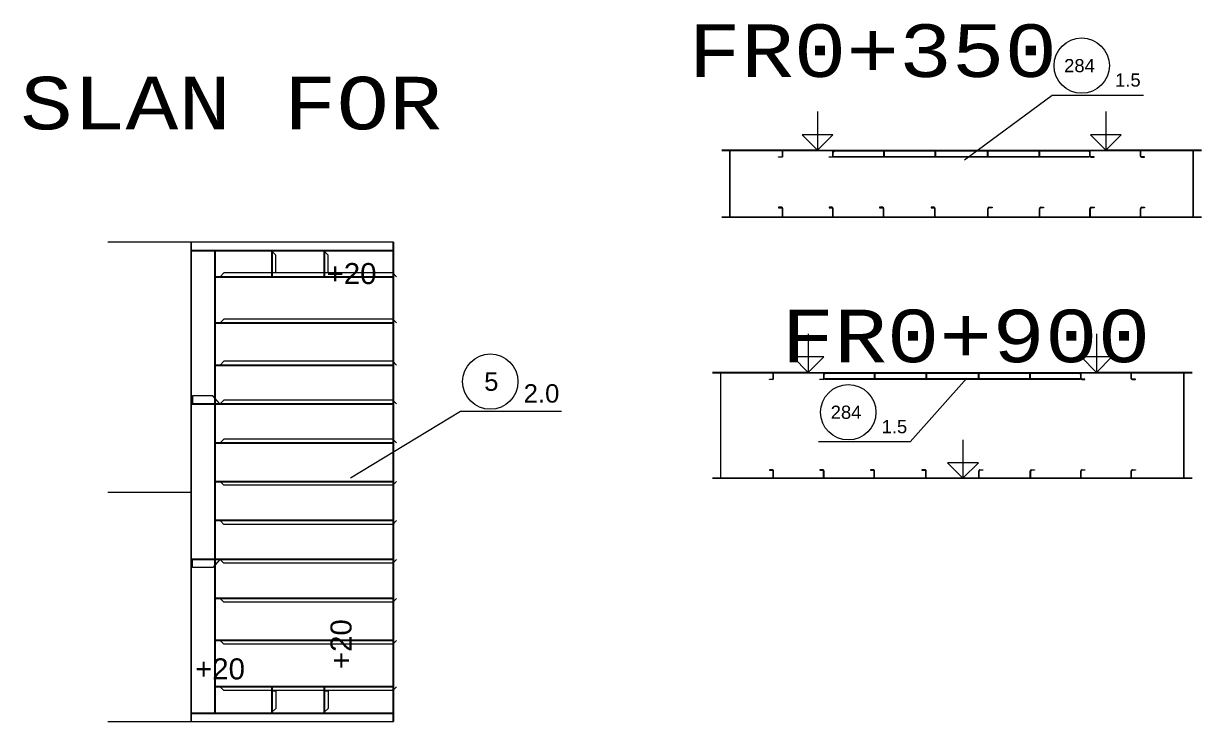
# Model space of a CAD drawing. Header units: inches. Extents: x -13175 to 44880, y -10439 to 22675.
# Drawn here: x 4379 to 9977, y 14820 to 18139 of the extents above; entities that cross this region are included whole.
import ezdxf

# ---------------------------------------------------------------- set-up
doc = ezdxf.new("R2010")
doc.units = ezdxf.units.IN
doc.header["$MEASUREMENT"] = 0
doc.linetypes.add('Dashed_dotted', pattern=[34, 24, -5, 0, -5])
doc.linetypes.add('Short_dashed', pattern=[5, 3.75, -1.25])
doc.layers.get('0').update_dxf_attribs({"linetype": 'CONTINUOUS'})
doc.styles.add('Style_ARIAL', font='ARIAL')
doc.styles.add('Style_Courier_New', font='Courier New')

msp = doc.modelspace()

# ---------------------------------------------------------------- linework, layer by layer
at = {"color": 6, "lineweight": 0}
for p, q in [((8152.45916, 17720.06507), (8152.45916, 17537.09082)), ((9522.46038, 17720.06507), (9522.46038, 17537.09082)), ((8152.45916, 17537.09082), (8079.56182, 17610.47644)), ((8225.84478, 17610.47644), (8079.56182, 17610.47644)), ((8225.84478, 17610.47644), (8152.45916, 17537.09082)), ((9522.46038, 17537.09082), (9449.56304, 17610.47644)), ((9595.846, 17610.47644), (9449.56304, 17610.47644)), ((9595.846, 17610.47644), (9522.46038, 17537.09082)), ((8108.71221, 16662.89649), (8108.71221, 16479.92225)), ((9478.71343, 16662.89649), (9478.71343, 16479.92225)), ((8108.71221, 16479.92225), (8035.81487, 16553.30787)), ((8182.09783, 16553.30787), (8035.81487, 16553.30787)), ((8182.09783, 16553.30787), (8108.71221, 16479.92225)), ((9478.71343, 16479.92225), (9405.81609, 16553.30787)), ((9552.09905, 16553.30787), (9405.81609, 16553.30787)), ((9552.09905, 16553.30787), (9478.71343, 16479.92225)), ((8843.71282, 16159.89661), (8843.71282, 15976.92237)), ((8843.71282, 15976.92237), (8770.81548, 16050.30799)), ((8917.09844, 16050.30799), (8770.81548, 16050.30799)), ((8917.09844, 16050.30799), (8843.71282, 15976.92237))]:
    msp.add_line(p, q, dxfattribs=at)
at = {"color": 3, "lineweight": 0}
for p, q in [((9977.45916, 17534.09095), (7697.46038, 17534.09095)), ((7735.95983, 17220.29776), (7735.95983, 17534.09095)), ((7737.45977, 17220.29776), (7737.45977, 17534.09095)), ((7985.95983, 17508.53629), (7985.95983, 17534.09095)), ((7987.45977, 17508.53629), (7987.45977, 17534.09095)), ((8225.95922, 17508.53629), (8225.95922, 17534.09095)), ((8227.45916, 17508.53629), (8227.45916, 17534.09095)), ((8227.45916, 17534.09095), (9447.45885, 17534.09095)), ((8227.45916, 17508.59122), (8227.45916, 17534.09095)), ((9447.45885, 17508.53629), (9447.45885, 17534.09095)), ((9447.45885, 17534.09095), (9447.45885, 17508.59122)), ((9448.95879, 17508.53629), (9448.95879, 17534.09095)), ((9687.45977, 17508.53629), (9687.45977, 17534.09095)), ((9688.9597, 17508.53629), (9688.9597, 17534.09095)), ((9937.45977, 17220.29776), (9937.45977, 17534.09095)), ((9938.9597, 17220.29776), (9938.9597, 17534.09095)), ((9444.40404, 17505.53641), (8230.51397, 17505.53641)), ((7985.45934, 17220.29776), (7985.45934, 17258.34021)), ((7987.45977, 17220.29776), (7987.45977, 17258.34021)), ((8225.45873, 17220.29776), (8225.45873, 17258.34021)), ((8227.45916, 17220.29776), (8227.45916, 17258.34021)), ((8465.45964, 17220.29776), (8465.45964, 17258.34021)), ((8467.46007, 17220.29776), (8467.46007, 17258.34021)), ((8710.45934, 17220.29776), (8710.45934, 17258.34021)), ((8712.45977, 17220.29776), (8712.45977, 17258.34021)), ((8962.45977, 17220.29776), (8962.45977, 17258.34021)), ((8964.45867, 17220.29776), (8964.45867, 17258.34021)), ((9207.45946, 17220.29776), (9207.45946, 17258.34021)), ((9209.45989, 17220.29776), (9209.45989, 17258.34021)), ((9447.45885, 17220.29776), (9447.45885, 17258.34021)), ((9449.45928, 17220.29776), (9449.45928, 17258.34021)), ((9687.45977, 17220.29776), (9687.45977, 17258.34021)), ((9689.45867, 17220.29776), (9689.45867, 17258.34021)), ((7697.45885, 17220.29776), (9977.45916, 17220.29776)), ((7697.45885, 17218.0654), (9977.45916, 17218.0654)), ((5175.71584, 17100.03562), (4779.69304, 17100.03562)), ((6137.48494, 17100.03562), (5175.71508, 17100.03562)), ((5175.71508, 17100.03562), (5175.71508, 14820.03531)), ((5175.71584, 14820.03531), (5175.71584, 17100.03562)), ((6137.48494, 14820.03531), (6137.48494, 17100.03562)), ((9933.71221, 16476.92237), (7653.71343, 16476.92237)), ((7692.21288, 15976.92237), (7692.21288, 16476.92237)), ((7693.71282, 15976.92237), (7693.71282, 16476.92237)), ((7942.21288, 16451.36771), (7942.21288, 16476.92237)), ((7943.71282, 16451.36771), (7943.71282, 16476.92237)), ((8182.21379, 16451.36771), (8182.21379, 16476.92237)), ((8183.71373, 16451.36771), (8183.71373, 16476.92237)), ((8183.71373, 16476.92237), (9403.71343, 16476.92237)), ((8183.71373, 16451.42264), (8183.71373, 16476.92237)), ((9403.71343, 16451.36771), (9403.71343, 16476.92237)), ((9403.71343, 16476.92237), (9403.71343, 16451.42264)), ((9405.21337, 16451.36771), (9405.21337, 16476.92237)), ((9643.71282, 16451.36771), (9643.71282, 16476.92237)), ((9645.21276, 16451.36771), (9645.21276, 16476.92237)), ((9893.71282, 15976.92237), (9893.71282, 16476.92237)), ((9895.21276, 15976.92237), (9895.21276, 16476.92237)), ((9933.71221, 15976.92237), (7653.71343, 15976.92237)), ((9933.71221, 15974.9227), (7653.71343, 15974.9227)), ((7941.71392, 15976.92237), (7941.71392, 16010.99524)), ((7943.71282, 15976.92237), (7943.71282, 16010.99524)), ((8181.71331, 15976.92237), (8181.71331, 16010.99524)), ((8183.71373, 15976.92237), (8183.71373, 16010.99524)), ((8421.7127, 15976.92237), (8421.7127, 16010.99524)), ((8423.71312, 15976.92237), (8423.71312, 16010.99524)), ((8666.71392, 15976.92237), (8666.71392, 16010.99524)), ((8668.71282, 15976.92237), (8668.71282, 16010.99524)), ((8918.71282, 15976.92237), (8918.71282, 16010.99524)), ((8920.71324, 15976.92237), (8920.71324, 16010.99524)), ((9163.71251, 15976.92237), (9163.71251, 16010.99524)), ((9165.71294, 15976.92237), (9165.71294, 16010.99524)), ((9403.71343, 15976.92237), (9403.71343, 16010.99524)), ((9405.71386, 15976.92237), (9405.71386, 16010.99524)), ((9643.71282, 15976.92237), (9643.71282, 16010.99524)), ((9645.71324, 15976.92237), (9645.71324, 16010.99524)), ((4779.69304, 15910.03547), (5175.71584, 15910.03547)), ((4779.69304, 14820.03531), (5175.71584, 14820.03531)), ((5175.71508, 14820.03531), (6137.48494, 14820.03531))]:
    msp.add_line(p, q, dxfattribs=at)
at = {"color": 3, "lineweight": 25}
for p, q in [((8467.46007, 17534.09095), (8467.46007, 17508.59122)), ((8712.45977, 17534.09095), (8712.45977, 17508.59122)), ((8962.45977, 17508.59122), (8962.45977, 17534.09095)), ((9207.45946, 17508.59122), (9207.45946, 17534.09095)), ((6137.48494, 14820.03531), (6137.48494, 17100.03562)), ((5175.71508, 17060.03547), (6137.48494, 17060.03547)), ((5288.8651, 14860.03547), (5288.8651, 17060.03547)), ((5559.18599, 17060.03547), (5559.18599, 16937.03513)), ((5807.99276, 17060.03547), (5807.99276, 16937.03513)), ((5290.56188, 16935.03547), (6137.48494, 16935.03547)), ((5290.56188, 16715.03577), (6137.48494, 16715.03577)), ((5290.56188, 16515.03577), (6137.48494, 16515.03577)), ((5175.71508, 16330.03592), (5288.8651, 16330.03592)), ((5290.56188, 16330.03516), (6137.48494, 16330.03516)), ((5290.56188, 16145.03531), (6137.48494, 16145.03531)), ((5290.56188, 15961.03568), (6137.48494, 15961.03568)), ((6137.48494, 15775.03562), (5290.56188, 15775.03562)), ((5288.8651, 15590.03577), (5175.71508, 15590.03577)), ((6137.48494, 15590.03577), (5290.56188, 15590.03577)), ((6137.48494, 15405.03516), (5290.56188, 15405.03516)), ((6137.48494, 15205.03516), (5290.56188, 15205.03516)), ((6137.48494, 14985.03547), (5290.56188, 14985.03547)), ((5559.18599, 14983.0358), (5559.18599, 14860.03547)), ((5807.99276, 14983.0358), (5807.99276, 14860.03547)), ((5175.71508, 14860.03547), (6137.48494, 14860.03547))]:
    msp.add_line(p, q, dxfattribs=at)
at = {"color": 3, "linetype": 'Dashed_dotted', "lineweight": 25}
for p, q in [((8423.71312, 16476.92237), (8423.71312, 16448.422)), ((8668.71282, 16476.92237), (8668.71282, 16448.422)), ((8918.71282, 16448.422), (8918.71282, 16476.92237)), ((9163.71251, 16448.422), (9163.71251, 16476.92237))]:
    msp.add_line(p, q, dxfattribs=at)
at = {"color": 3, "linetype": 'Short_dashed', "lineweight": 25}
msp.add_line((9400.65862, 16448.36783), (8186.76854, 16448.36783), dxfattribs=at)
at = {"color": 1, "lineweight": 0}
for points in [[(8851.32695, 17490.67817), (9267.48754, 17798.07334), (9702.36303, 17798.07334)], [(9451.95867, 17504.03647), (9467.40514, 17504.03647), (9467.40514, 17505.53641), (9451.95867, 17505.53641)], [(9691.95958, 17504.03647), (9707.40453, 17504.03647), (9707.40453, 17505.53641), (9691.95958, 17505.53641)], [(8862.60625, 16453.28956), (8592.6859, 16149.62897), (8157.81041, 16149.62897)], [(9408.21324, 16446.86789), (9423.65819, 16446.86789), (9423.65819, 16448.36783), (9408.21324, 16448.36783)], [(9648.21263, 16446.86789), (9663.65911, 16446.86789), (9663.65911, 16448.36783), (9648.21263, 16448.36783)], [(5311.09105, 16330.03592), (5277.63616, 16367.88993), (5182.05815, 16367.88993), (5182.05815, 16330.03592)], [(5933.17281, 15978.53217), (6456.20443, 16295.29776), (6934.9619, 16295.29776)], [(7937.71306, 16016.995), (7923.78636, 16016.995), (7923.78636, 16014.99534), (7937.71306, 16014.99534)], [(8177.71398, 16016.995), (8163.78575, 16016.995), (8163.78575, 16014.99534), (8177.71398, 16014.99534)], [(8417.71337, 16016.995), (8403.78667, 16016.995), (8403.78667, 16014.99534), (8417.71337, 16014.99534)], [(8662.71306, 16016.995), (8648.78636, 16016.995), (8648.78636, 16014.99534), (8662.71306, 16014.99534)], [(8924.71257, 16016.995), (8938.6408, 16016.995), (8938.6408, 16014.99534), (8924.71257, 16014.99534)], [(9169.71379, 16016.995), (9183.64049, 16016.995), (9183.64049, 16014.99534), (9169.71379, 16014.99534)], [(9409.71318, 16016.995), (9423.63988, 16016.995), (9423.63988, 16014.99534), (9409.71318, 16014.99534)], [(9649.71257, 16016.995), (9663.6408, 16016.995), (9663.6408, 16014.99534), (9649.71257, 16014.99534)], [(5311.09105, 15590.03577), (5277.63616, 15552.18177), (5182.05815, 15552.18177), (5182.05815, 15590.03577)]]:
    msp.add_lwpolyline(points, dxfattribs=at)
at = {"color": 3, "lineweight": 0}
for points in [[(9977.45916, 17537.09082), (9522.46038, 17537.09082), (9522.46038, 17535.59089), (8152.45916, 17535.59089), (8152.45916, 17537.09082), (7697.46038, 17537.09082)], [(7982.95995, 17504.03647), (7967.51348, 17504.03647), (7967.51348, 17505.53641), (7982.95995, 17505.53641)], [(8222.95934, 17504.03647), (8207.51439, 17504.03647), (8207.51439, 17505.53641), (8222.95934, 17505.53641)], [(9447.45885, 17508.59122), (9442.9041, 17504.03647), (8232.0139, 17504.03647), (8227.45916, 17508.59122)], [(7981.46001, 17265.03959), (7967.53179, 17265.03959), (7967.53179, 17262.80646), (7981.46001, 17262.80646)], [(8221.4594, 17265.03959), (8207.5327, 17265.03959), (8207.5327, 17262.80646), (8221.4594, 17262.80646)], [(8461.45879, 17265.03959), (8447.53209, 17265.03959), (8447.53209, 17262.80646), (8461.45879, 17262.80646)], [(8706.46001, 17265.03959), (8692.53179, 17265.03959), (8692.53179, 17262.80646), (8706.46001, 17262.80646)], [(8968.45952, 17265.03959), (8982.38622, 17265.03959), (8982.38622, 17262.80646), (8968.45952, 17262.80646)], [(9213.45922, 17265.03959), (9227.38591, 17265.03959), (9227.38591, 17262.80646), (9213.45922, 17262.80646)], [(9453.45861, 17265.03959), (9467.38683, 17265.03959), (9467.38683, 17262.80646), (9453.45861, 17262.80646)], [(9693.45952, 17265.03959), (9707.38622, 17265.03959), (9707.38622, 17262.80646), (9693.45952, 17262.80646)], [(5559.16845, 16955.03516), (5577.02275, 16955.03516), (5577.02275, 17038.18107), (5559.16845, 17056.03537)], [(5808.03472, 16955.03516), (5825.88903, 16955.03516), (5825.88903, 17038.18107), (5808.03472, 17056.03537)], [(6151.48488, 16935.03547), (6133.63057, 16952.88977), (5330.41555, 16952.88977), (5312.562, 16935.03547)], [(6151.48488, 16715.03577), (6133.63057, 16732.88932), (5330.41555, 16732.88932), (5312.562, 16715.03577)], [(6151.48488, 16515.03577), (6133.63057, 16532.88932), (5330.41555, 16532.88932), (5312.562, 16515.03577)], [(9933.71221, 16479.92225), (9478.71343, 16479.92225), (9478.71343, 16478.42231), (8108.71221, 16478.42231), (8108.71221, 16479.92225), (7653.71343, 16479.92225)], [(7939.213, 16446.86789), (7923.76805, 16446.86789), (7923.76805, 16448.36783), (7939.213, 16448.36783)], [(8179.21392, 16446.86789), (8163.76744, 16446.86789), (8163.76744, 16448.36783), (8179.21392, 16448.36783)], [(9403.71343, 16451.42264), (9399.15868, 16446.86789), (8188.26848, 16446.86789), (8183.71373, 16451.42264)], [(6151.48488, 16330.03516), (6133.63057, 16347.88947), (5330.41555, 16347.88947), (5312.562, 16330.03516)], [(6151.48488, 16145.03531), (6133.63057, 16162.88962), (5330.41555, 16162.88962), (5312.562, 16145.03531)], [(6151.48488, 15961.03568), (6133.63057, 15943.18137), (5330.41555, 15943.18137), (5312.562, 15961.03568)], [(6151.48488, 15775.03562), (6133.63057, 15757.18131), (5330.41555, 15757.18131), (5312.562, 15775.03562)], [(6151.48488, 15590.03577), (6133.63057, 15572.18146), (5330.41555, 15572.18146), (5312.562, 15590.03577)], [(6151.48488, 15405.03516), (6133.63057, 15387.18161), (5330.41555, 15387.18161), (5312.562, 15405.03516)], [(6151.48488, 15205.03516), (6133.63057, 15187.18161), (5330.41555, 15187.18161), (5312.562, 15205.03516)], [(6151.48488, 14985.03547), (6133.63057, 14967.18116), (5330.41555, 14967.18116), (5312.562, 14985.03547)], [(5559.16845, 14965.03577), (5577.02275, 14965.03577), (5577.02275, 14881.88987), (5559.16845, 14864.03556)], [(5808.03472, 14965.03577), (5825.88903, 14965.03577), (5825.88903, 14881.88987), (5808.03472, 14864.03556)]]:
    msp.add_lwpolyline(points, dxfattribs=at)
at = {"color": 1, "lineweight": 0}
for centre in [(9408.3872, 17938.97376), (6597.10485, 16436.19819), (8298.71007, 16290.52939)]:
    msp.add_circle(centre, 131.50685, dxfattribs=at)
at = {"color": 3, "lineweight": 0}
for centre, radius, start, end in [((8227.45916, 17534.09095), 4.99987, 269.99502563, 359.99624634), ((9447.45885, 17534.09018), 4.99857, 179.98883057, 270.00244141), ((7982.95995, 17508.53629), 4.49969, 269.99835205, 0.00164383), ((7982.95995, 17508.53629), 2.99979, 269.99835205, 0.00164509), ((8222.95934, 17508.53629), 4.49969, 269.99835205, 0.00164383), ((8222.95934, 17508.53629), 2.99979, 269.99835205, 0.00164509), ((9451.95867, 17508.53629), 4.49969, 179.99835205, 270.00164795), ((9451.95867, 17508.53629), 2.99979, 179.99835205, 270.00164795), ((9691.95958, 17508.53629), 4.49969, 179.99835205, 270.00164795), ((9691.95958, 17508.53629), 2.99979, 179.99835205, 270.00164795), ((7980.8283, 17258.43787), 6.63153, 359.15383911, 84.53948975), ((7981.03887, 17258.40583), 4.42059, 359.14804077, 84.53807068), ((8220.82769, 17258.43787), 6.63153, 359.15383911, 84.53948975), ((8221.03826, 17258.40583), 4.42059, 359.14804077, 84.53807068), ((8461.03765, 17258.4043), 4.42189, 359.16549683, 84.54233551), ((8460.8286, 17258.43711), 6.63284, 359.16549683, 84.54233551), ((8705.8283, 17258.43787), 6.63153, 359.15383911, 84.53948975), ((8706.03887, 17258.40583), 4.42059, 359.14804077, 84.53807068), ((8969.09124, 17258.43787), 6.63153, 95.46051025, 180.84614563), ((8968.88066, 17258.4043), 4.42189, 95.45766449, 180.83450317), ((9214.09093, 17258.43787), 6.63153, 95.46051025, 180.84614563), ((9213.88036, 17258.40583), 4.42059, 95.46192932, 180.85197449), ((9454.09032, 17258.43787), 6.63153, 95.46051025, 180.84614563), ((9453.87975, 17258.40583), 4.42059, 95.46192932, 180.85197449), ((9694.09124, 17258.43787), 6.63153, 95.46051025, 180.84614563), ((9693.88066, 17258.4043), 4.42189, 95.45766449, 180.83450317), ((8183.71373, 16476.92237), 5.00052, 270.00247192, 359.99752808), ((9403.71343, 16476.92237), 5.00052, 180.00247192, 269.99752808), ((7939.213, 16451.36771), 4.49969, 269.99835205, 0.00164383), ((7939.213, 16451.36771), 2.99979, 269.99835205, 0.00164509), ((8179.21392, 16451.36771), 4.49969, 269.99835205, 0.00164383), ((8179.21392, 16451.36771), 2.99979, 269.99835205, 0.00164509), ((9408.21324, 16451.36771), 4.49969, 179.99835205, 270.00164795), ((9408.21324, 16451.36771), 2.99979, 179.99835205, 270.00164795), ((9648.21263, 16451.36771), 4.49969, 179.99835205, 270.00164795), ((9648.21263, 16451.36771), 2.99979, 179.99835205, 270.00164795), ((7937.71306, 16010.99524), 5.99958, 359.99835205, 90.00164795), ((7937.71306, 16010.99448), 4.00081, 0.01025724, 90.00067139), ((8177.71398, 16010.99524), 5.99958, 359.99835205, 90.00164795), ((8177.71398, 16010.99601), 3.99951, 359.99160767, 89.99746704), ((8417.71337, 16010.99524), 5.99958, 359.99835205, 90.00164795), ((8417.71337, 16010.99601), 3.99951, 359.99160767, 89.99746704), ((8662.71306, 16010.99524), 5.99958, 359.99835205, 90.00164795), ((8662.71306, 16010.99448), 4.00081, 0.01025724, 90.00067139), ((8924.71257, 16010.99524), 5.99958, 89.99835205, 180.00164795), ((8924.71257, 16010.99601), 3.99951, 90.00253296, 180.00839233), ((9169.71379, 16010.99448), 6.00089, 89.99622345, 179.98921204), ((9169.71379, 16010.99448), 4.00081, 89.99932861, 179.98974609), ((9409.71318, 16010.99524), 5.99958, 89.99835205, 180.00164795), ((9409.71318, 16010.99601), 3.99951, 90.00253296, 180.00839233), ((9649.71257, 16010.99524), 5.99958, 89.99835205, 180.00164795), ((9649.71257, 16010.99601), 3.99951, 90.00253296, 180.00839233)]:
    msp.add_arc(centre, radius, start, end, dxfattribs=at)

# ---------------------------------------------------------------- texts
at = {"color": 7, "lineweight": 0, "style": 'Style_Courier_New'}
for s, p in [('FR0+350', (7538.08232, 17885.13694)), ('SLAN FOR', (4362.41857, 17635.7511)), ('FR0+900', (7980.77642, 16528.42154))]:
    msp.add_text(s, height=250, dxfattribs=at).set_placement(p)
at = {"color": 1, "lineweight": 0, "style": 'Style_ARIAL'}
for s, height, p in [('284', 62.622309, (9324.8911, 17907.66272)), ('1.5', 62.622309, (9566.90007, 17839.16907)), ('5', 87.5, (6567.93767, 16392.44819)), ('2.0', 87.5, (6755.61772, 16336.3935)), ('284', 62.622309, (8215.21398, 16259.21836)), ('1.5', 62.622309, (8457.22295, 16190.72471))]:
    msp.add_text(s, height=height, dxfattribs=at).set_placement(p)
at = {"color": 3, "lineweight": 0, "style": 'Style_ARIAL'}
for p in [(5819.17516, 16900.03562), (5194.02486, 15020.03531)]:
    msp.add_text('+20', height=100, dxfattribs=at).set_placement(p)
msp.add_text('+20', height=100, rotation=90, dxfattribs=at).set_placement((5937.48494, 15069.03586))

doc.saveas('drawing.dxf')
